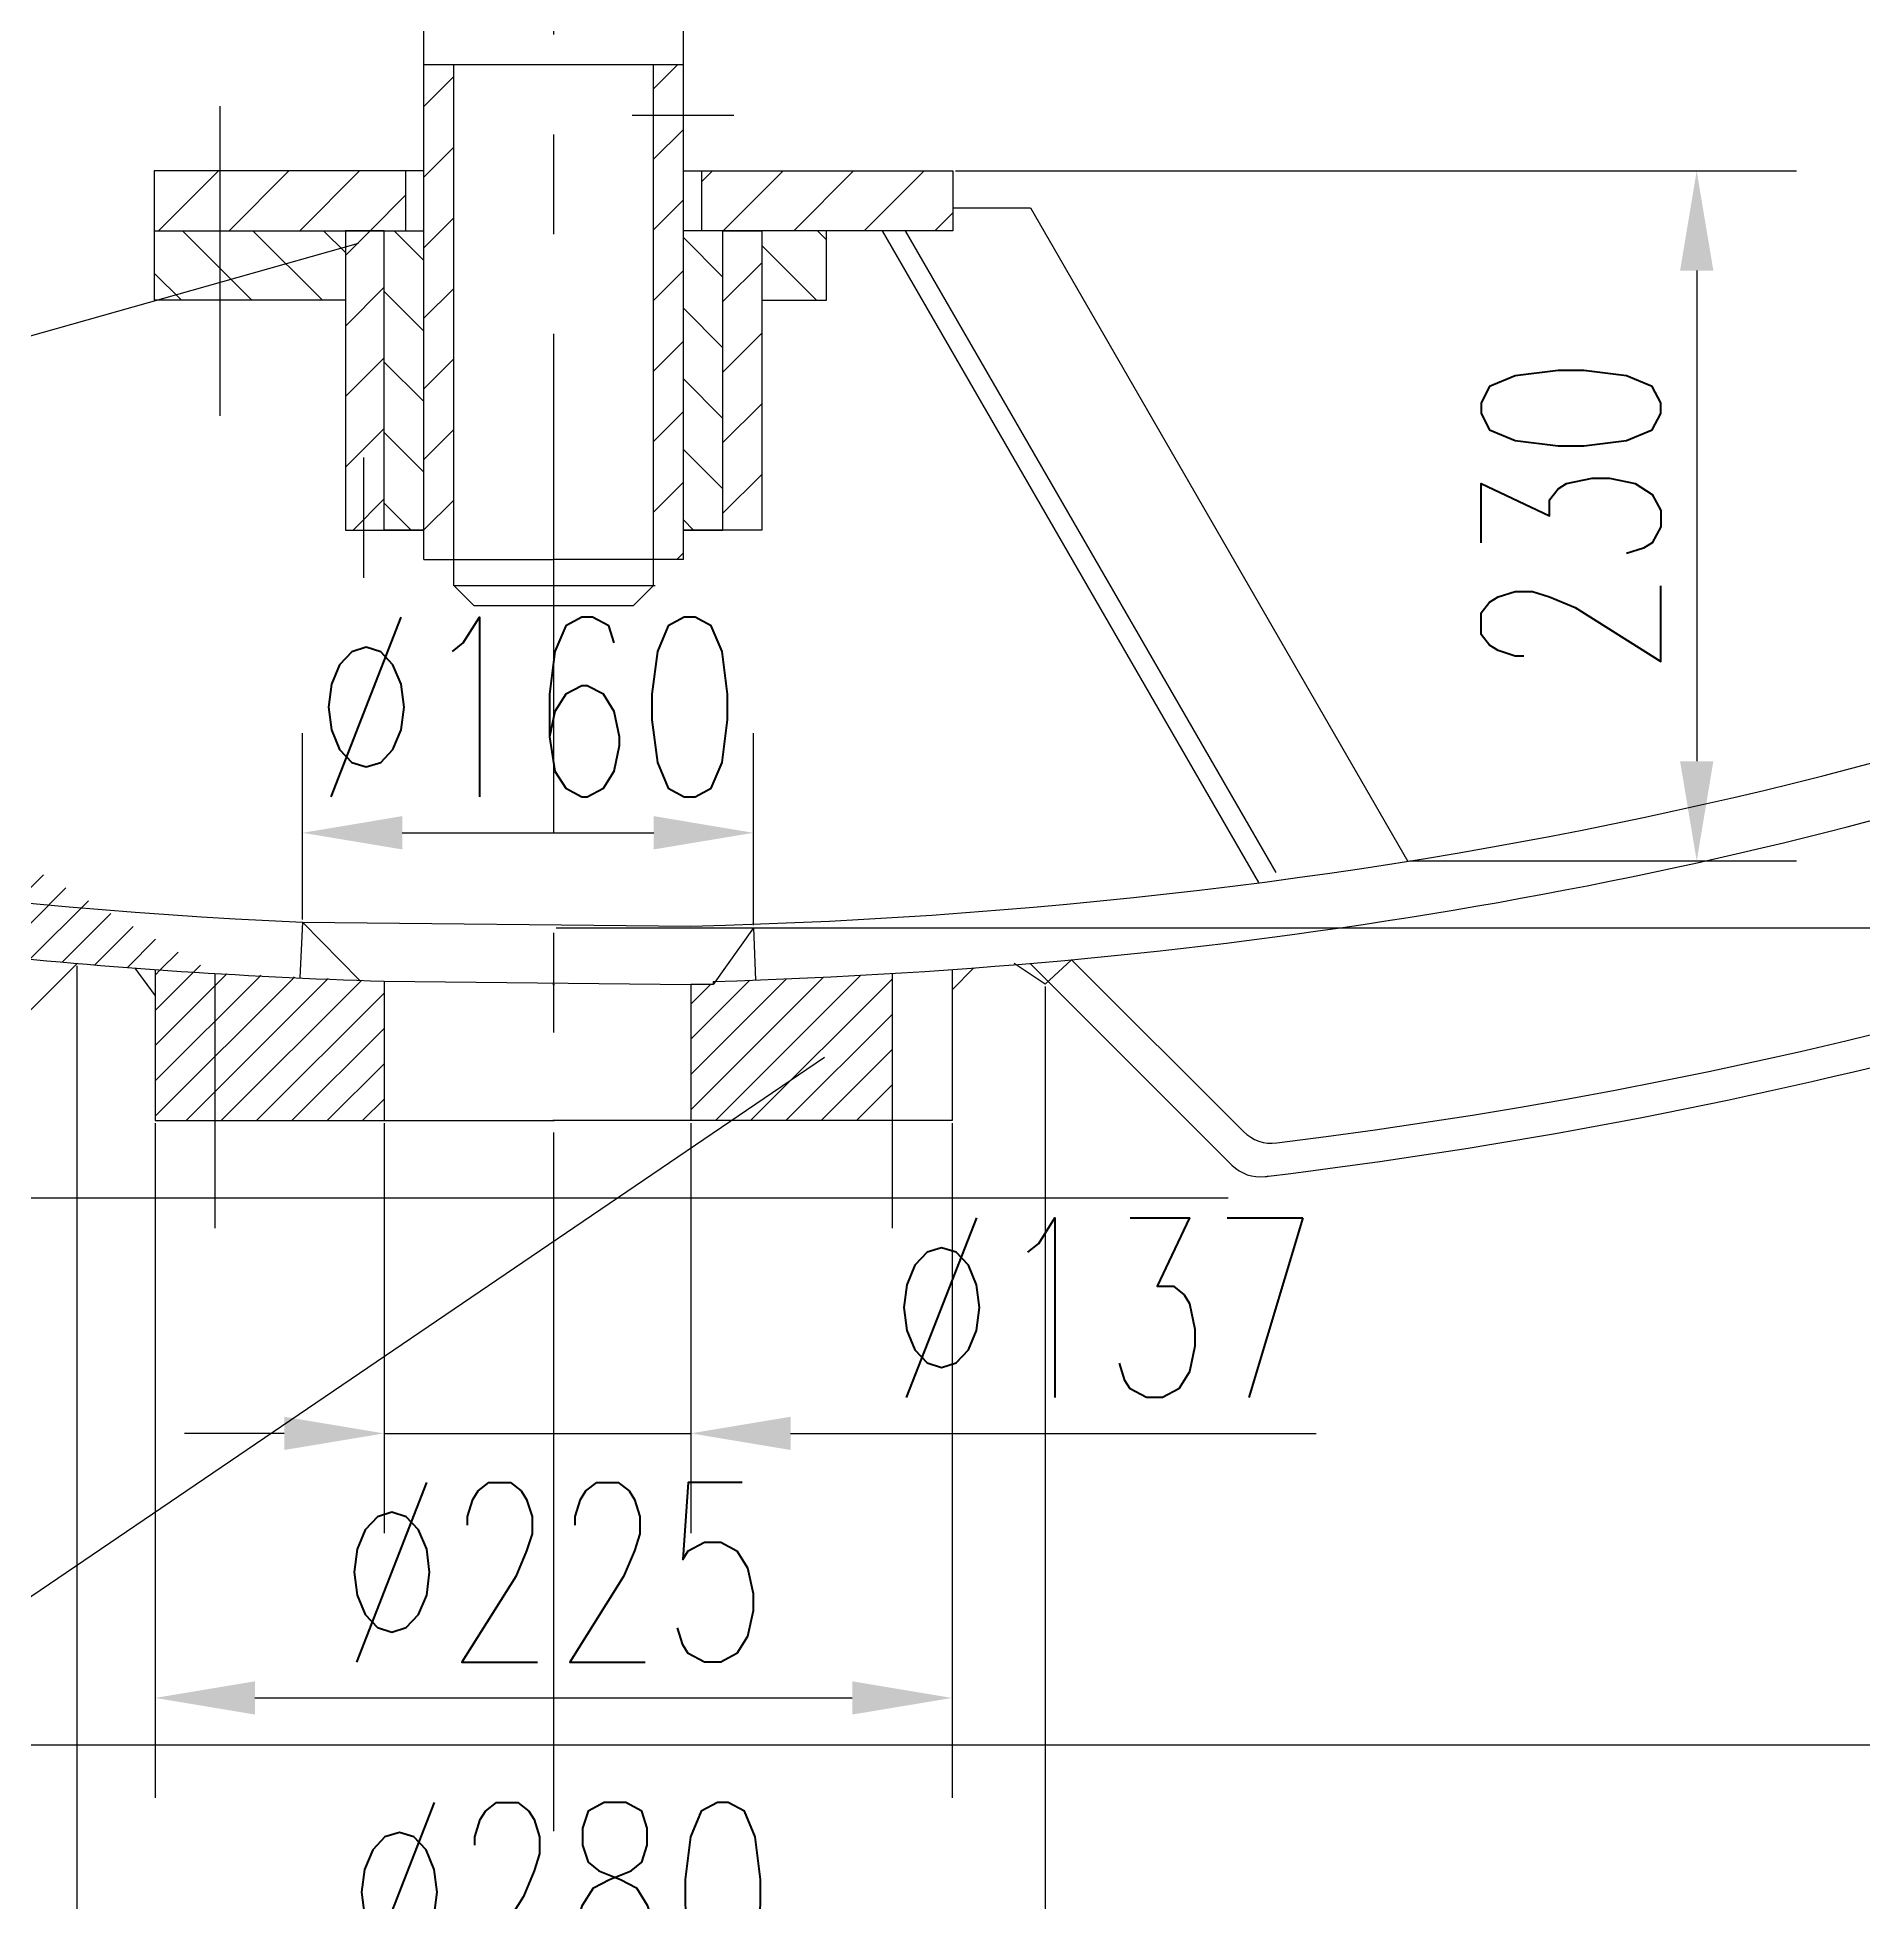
# Model space of a CAD drawing. Extents: x 0 to 594, y 0 to 841.
# Drawn here: x 156.65 to 202.39, y 434.23 to 480.96 of the extents above; entities that cross this region are included whole.
import ezdxf

# ---------------------------------------------------------------- set-up
doc = ezdxf.new("R2010")
doc.units = 0
doc.header["$LTSCALE"] = 10
doc.header["$MEASUREMENT"] = 0
doc.linetypes.add('CENTER', pattern=[2, 1.25, -0.25, 0.25, -0.25])
doc.layers.get('0').update_dxf_attribs({"linetype": 'CONTINUOUS'})
doc.layers.get('DEFPOINTS').update_dxf_attribs({"linetype": 'CONTINUOUS'})
for name, color, linetype in [('DIM', 4, 'CONTINUOUS'), ('FULL', 7, 'CONTINUOUS'), ('LAYER1', 1, 'CENTER'), ('THIN', 3, 'CONTINUOUS')]:
    doc.layers.add(name, color=color, linetype=linetype)
doc.styles.add('RMO4', font='romans.shx', dxfattribs={"width": 0.7, "height": 4.5})
doc.styles.get("Standard").update_dxf_attribs({"font": 'SIMFANG.TTF', "width": 0.7, "height": 5})
doc.dimstyles.get("Standard").update_dxf_attribs({"dimtxt": 0.18, "dimasz": 0.18, "dimexe": 0.18, "dimexo": 0.0625, "dimgap": 0.09, "dimtad": 0, "dimtih": 1, "dimtoh": 1, "dimdec": 4, "dimzin": 0, "dimdsep": 46, "dimtxsty": 'Standard', "dimcen": 0.09, "dimadec": 0, "dimazin": 0, "dimtfac": 1, "dimtdec": 4, "dimtofl": 0, "dimtmove": 0, "dimatfit": 3, "dimfxl": 1, "dimtolj": 1, "dimtzin": 0, "dimarcsym": 0})

# ---------------------------------------------------------------- blocks, each defined once
blk = doc.blocks.new('*D13')
at = {"color": 4, "linetype": 'ByBlock'}
for p, q in [((179.643, 477.616), (200.711, 477.616)), ((198.211, 475.116), (198.211, 462.827)), ((191.03, 460.327), (200.711, 460.327))]:
    blk.add_line(p, q, dxfattribs=at)
for points in [[(197.794, 475.116), (198.628, 475.116), (198.211, 477.616)], [(197.794, 462.827), (198.628, 462.827), (198.211, 460.327)]]:
    blk.add_solid(points, dxfattribs=at)
at = {"layer": 'DEFPOINTS', "color": 0, "linetype": 'ByBlock'}
for p in [(179.58, 477.616), (190.967, 460.327), (198.211, 460.327)]:
    blk.add_point(p, dxfattribs=at)
at = {"color": 3, "linetype": 'ByBlock', "insert": (195.061, 468.971), "char_height": 4.5, "attachment_point": 5, "rotation": 90, "style": 'RMO4'}
blk.add_mtext('\\A1;230', dxfattribs=at)
blk = doc.blocks.new('*D15')
at = {"color": 4, "linetype": 'ByBlock'}
for p, q in [((258.193, 497.654), (289.813, 497.654)), ((287.313, 461.154), (287.313, 495.154)), ((169.643, 458.654), (289.813, 458.654))]:
    blk.add_line(p, q, dxfattribs=at)
for points in [[(286.896, 495.154), (287.729, 495.154), (287.313, 497.654)], [(286.896, 461.154), (287.729, 461.154), (287.313, 458.654)]]:
    blk.add_solid(points, dxfattribs=at)
at = {"layer": 'DEFPOINTS', "color": 0, "linetype": 'ByBlock'}
for p in [(258.131, 497.654), (287.313, 497.654), (169.58, 458.654)]:
    blk.add_point(p, dxfattribs=at)
at = {"color": 3, "linetype": 'ByBlock', "insert": (284.163, 476.233), "char_height": 4.5, "attachment_point": 5, "rotation": 90, "style": 'RMO4'}
blk.add_mtext('\\A1;333', dxfattribs=at)
blk = doc.blocks.new('*D20')
at = {"color": 4, "linetype": 'ByBlock'}
for p, q in [((157.643, 457.699), (157.643, 428.844)), ((181.893, 457.182), (181.893, 428.844)), ((160.143, 431.344), (179.393, 431.344))]:
    blk.add_line(p, q, dxfattribs=at)
for points in [[(160.143, 431.76), (160.143, 430.927), (157.643, 431.344)], [(179.393, 431.76), (179.393, 430.927), (181.893, 431.344)]]:
    blk.add_solid(points, dxfattribs=at)
at = {"layer": 'DEFPOINTS', "color": 0, "linetype": 'ByBlock'}
for p in [(157.643, 457.761), (181.893, 457.244), (181.893, 431.344)]:
    blk.add_point(p, dxfattribs=at)
at = {"color": 3, "linetype": 'ByBlock', "insert": (169.768, 434.494), "char_height": 4.5, "attachment_point": 5, "style": 'RMO4'}
blk.add_mtext('\\A1;∅280', dxfattribs=at)
blk = doc.blocks.new('*D91')
at = {"color": 4, "linetype": 'ByBlock'}
for p, q in [((159.6, 453.761), (159.6, 436.862)), ((179.56, 453.761), (179.56, 436.862)), ((162.1, 439.362), (177.06, 439.362))]:
    blk.add_line(p, q, dxfattribs=at)
for points in [[(162.1, 439.779), (162.1, 438.946), (159.6, 439.362)], [(177.06, 439.779), (177.06, 438.946), (179.56, 439.362)]]:
    blk.add_solid(points, dxfattribs=at)
at = {"layer": 'DEFPOINTS', "color": 0, "linetype": 'ByBlock'}
for p in [(159.6, 453.824), (179.56, 453.824), (179.56, 439.362)]:
    blk.add_point(p, dxfattribs=at)
at = {"color": 3, "linetype": 'ByBlock', "insert": (169.58, 442.512), "char_height": 4.5, "attachment_point": 5, "style": 'RMO4'}
blk.add_mtext('\\A1;∅225', dxfattribs=at)
blk = doc.blocks.new('*D92')
at = {"color": 4, "linetype": 'ByBlock'}
for p, q in [((165.334, 453.761), (165.334, 443.489)), ((173.017, 453.761), (173.017, 443.489)), ((162.834, 445.989), (160.334, 445.989)), ((165.334, 445.989), (173.017, 445.989)), ((175.517, 445.989), (188.684, 445.989))]:
    blk.add_line(p, q, dxfattribs=at)
for points in [[(162.834, 446.406), (162.834, 445.573), (165.334, 445.989)], [(175.517, 446.406), (175.517, 445.573), (173.017, 445.989)]]:
    blk.add_solid(points, dxfattribs=at)
at = {"layer": 'DEFPOINTS', "color": 0, "linetype": 'ByBlock'}
for p in [(165.334, 453.824), (173.017, 453.824), (173.017, 445.989)]:
    blk.add_point(p, dxfattribs=at)
at = {"color": 3, "linetype": 'ByBlock', "insert": (183.35, 449.139), "char_height": 4.5, "attachment_point": 5, "style": 'RMO4'}
blk.add_mtext('\\A1;∅137', dxfattribs=at)
blk = doc.blocks.new('*D93')
at = {"color": 4, "linetype": 'ByBlock'}
for p, q in [((163.288, 458.858), (163.288, 463.533)), ((174.591, 458.716), (174.591, 463.533)), ((165.788, 461.033), (172.091, 461.033))]:
    blk.add_line(p, q, dxfattribs=at)
for points in [[(165.788, 461.45), (165.788, 460.617), (163.288, 461.033)], [(172.091, 461.45), (172.091, 460.617), (174.591, 461.033)]]:
    blk.add_solid(points, dxfattribs=at)
at = {"layer": 'DEFPOINTS', "color": 0, "linetype": 'ByBlock'}
for p in [(174.591, 461.033), (163.288, 458.795), (174.591, 458.654)]:
    blk.add_point(p, dxfattribs=at)
at = {"color": 3, "linetype": 'ByBlock', "insert": (168.939, 464.183), "char_height": 4.5, "attachment_point": 5, "style": 'RMO4'}
blk.add_mtext('\\A1;∅160', dxfattribs=at)
blk = doc.blocks.new('*D97')
at = {"color": 4, "linetype": 'ByBlock'}
for p, q in [((169.643, 810.926), (312.15, 810.926)), ((309.65, 808.426), (309.65, 440.687)), ((152.013, 438.187), (312.15, 438.187))]:
    blk.add_line(p, q, dxfattribs=at)
for points in [[(309.233, 808.426), (310.067, 808.426), (309.65, 810.926)], [(309.233, 440.687), (310.067, 440.687), (309.65, 438.187)]]:
    blk.add_solid(points, dxfattribs=at)
at = {"layer": 'DEFPOINTS', "color": 0, "linetype": 'ByBlock'}
for p in [(169.58, 810.926), (151.951, 438.187), (309.65, 438.187)]:
    blk.add_point(p, dxfattribs=at)
at = {"color": 3, "linetype": 'ByBlock', "insert": (306.5, 624.557), "char_height": 4.5, "attachment_point": 5, "rotation": 90, "style": 'RMO4'}
blk.add_mtext('\\A1;~3400', dxfattribs=at)

msp = doc.modelspace()

# ---------------------------------------------------------------- hatches: boundary and pattern name
at = {"layer": 'LAYER1', "linetype": 'Continuous'}
h = msp.add_hatch(dxfattribs=at)
h.set_pattern_fill('ANSI31', color=3, scale=10, style=0)
h.paths.add_polyline_path([(179.58033, 476.11561), (179.58033, 477.61561), (173.28542, 477.61561), (173.28542, 476.11561)])
h.paths.add_polyline_path([(165.87524, 476.11561), (165.87524, 477.61561), (161.22183, 477.61561), (161.22183, 476.11561)])
h.paths.add_polyline_path([(161.22183, 477.61561), (159.58033, 477.61561), (159.58033, 476.11561), (161.22183, 476.11561)])
h = msp.add_hatch(dxfattribs=at)
h.set_pattern_fill('ANSI31', color=3, scale=10, angle=90, style=0)
h.paths.add_polyline_path([(161.22183, 474.37128), (164.36729, 474.37128), (164.36729, 476.11561), (161.22183, 476.11561)])
h.paths.add_polyline_path([(161.22183, 476.11561), (159.58033, 476.11561), (159.58033, 474.37128), (161.22183, 474.37128)])
h.paths.add_polyline_path([(176.41731, 474.37128), (176.41731, 476.11561), (174.79337, 476.11561), (174.79337, 474.37128)])
at = {"layer": 'THIN'}
h = msp.add_hatch(dxfattribs=at)
h.set_pattern_fill('ANSI31', color=256, scale=5, style=0)
edge = h.paths.add_edge_path(flags=16)
edge.add_spline(control_points=[(165.33359, 457.31793), (163.41583, 457.37568), (161.50265, 457.47242), (159.60027, 457.6079)], knot_values=[1.42917238, 1.42917238, 1.42917238, 1.42917238, 1.51069291, 1.51069291, 1.51069291, 1.51069291], degree=3, periodic=0)
edge.add_line((159.60027, 457.6079), (159.60027, 453.82354))
edge.add_line((159.60027, 453.82354), (161.09872, 453.82354))
edge.add_line((161.09872, 453.82354), (161.09872, 457.51669))
edge = h.paths.add_edge_path()
edge.add_line((161.09872, 453.82354), (165.33359, 453.82354))
edge.add_line((165.33359, 453.82354), (165.33359, 457.31793))
edge.add_spline(control_points=[(165.33359, 457.31793), (161.70958, 457.42706), (158.10193, 457.67541), (148.35023, 458.73586), (142.32693, 459.83036), (131.05868, 462.78756), (125.81463, 464.64973), (116.46955, 469.02487), (112.36861, 471.53705), (105.59834, 477.06997), (102.92714, 480.09222), (100.13529, 484.94905), (99.40592, 486.65687), (98.42815, 490.12767), (98.18033, 491.89048), (98.18033, 493.65367)], knot_values=[0, 0, 0, 0, 0.15405026, 0.15405026, 0.42324317, 0.42324317, 0.69243609, 0.69243609, 0.96162901, 0.96162901, 1.23082193, 1.23082193, 1.37075742, 1.37075742, 1.51069291, 1.51069291, 1.51069291, 1.51069291], degree=3, periodic=0)
edge.add_line((161.09872, 457.51137), (161.09872, 453.82354))
h = msp.add_hatch(dxfattribs=at)
h.set_pattern_fill('ANSI31', color=256, scale=10, style=0)
h.paths.add_polyline_path([(167.08033, 480.28059), (166.33033, 480.28059), (166.33033, 467.88263), (167.08033, 467.88263)])
h.paths.add_polyline_path([(172.83033, 479.00604), (172.08033, 479.00604), (172.08033, 467.88263), (172.83033, 467.88263)])
h.paths.add_polyline_path([(172.83033, 480.28059), (172.08033, 480.28059), (172.08033, 479.00604), (172.83033, 479.00604)])
h = msp.add_hatch(dxfattribs=at)
h.set_pattern_fill('ANSI31', color=256, scale=10, style=0)
h.paths.add_polyline_path([(165.33922, 476.10932), (164.36729, 476.10932), (164.36729, 468.61561), (165.33922, 468.61561)])
h.paths.add_polyline_path([(174.79337, 476.10932), (173.82144, 476.10932), (173.82144, 468.61561), (174.79337, 468.61561)])
h = msp.add_hatch(dxfattribs=at)
h.set_pattern_fill('ANSI31', color=256, scale=10, angle=90, style=0)
h.paths.add_polyline_path([(165.33922, 468.61561), (166.33033, 468.61561), (166.33033, 476.11561), (165.33922, 476.11561)])
h.paths.add_polyline_path([(173.82144, 476.11561), (172.83033, 476.11561), (172.83033, 468.61561), (173.82144, 468.61561)])

# ---------------------------------------------------------------- linework, layer by layer
for p, q in [((163.28829, 458.79534), (163.22522, 457.39721)), ((163.28829, 458.79534), (164.72266, 457.33765)), ((163.28829, 458.79534), (173.0171, 458.69587)), ((174.59058, 458.65367), (173.58033, 457.23359)), ((174.59058, 458.65367), (174.63758, 457.34424)), ((159.09178, 457.64506), (159.60027, 456.95047)), ((165.33359, 457.31793), (165.33359, 453.82354)), ((165.33359, 457.31793), (173.0171, 457.23338)), ((173.0171, 457.23338), (173.0171, 453.82354)), ((173.58033, 457.31029), (173.58033, 457.23359)), ((165.58033, 451.89335), (173.58033, 451.89335))]:
    msp.add_line(p, q)
at = {"layer": 'DEFPOINTS', "color": 0, "linetype": 'ByBlock'}
msp.add_point((169.50424, 451.43928), dxfattribs=at)
at = {"layer": 'DIM'}
for p, q in [((45.66199, 442.14922), (164.69733, 475.80361)), ((176.36619, 455.40202), (45.66199, 366.59527))]:
    msp.add_line(p, q, dxfattribs=at)
at = {"layer": 'FULL'}
for p, q in [((166.33033, 480.28059), (166.33033, 481.6948)), ((172.83033, 480.28059), (172.83033, 481.6948)), ((166.33033, 480.28059), (172.83033, 480.28059)), ((166.33033, 467.88263), (166.33033, 480.28059)), ((167.08033, 467.22394), (167.08033, 480.28059)), ((172.08033, 467.22394), (172.08033, 480.28059)), ((172.83033, 467.88263), (172.83033, 480.28059)), ((166.33033, 477.61561), (159.58033, 477.61561)), ((159.58033, 477.61561), (159.58033, 474.37128)), ((165.87524, 477.61561), (165.87524, 476.11561)), ((172.83033, 477.61561), (179.58033, 477.61561)), ((173.28542, 477.61561), (173.28542, 476.11561)), ((179.58033, 477.61561), (179.58033, 476.11561)), ((179.58033, 476.68866), (181.52114, 476.68866)), ((181.52114, 476.68866), (190.96739, 460.32727)), ((159.58033, 476.11561), (166.33033, 476.11561)), ((164.36729, 476.10932), (164.36729, 468.61561)), ((165.33922, 476.10932), (164.36729, 476.10932)), ((165.33922, 468.61561), (165.33922, 476.10932)), ((179.58033, 476.11561), (172.83033, 476.11561)), ((173.82144, 468.61561), (173.82144, 476.10932)), ((173.82144, 476.10932), (174.79337, 476.10932)), ((174.79337, 476.10932), (174.79337, 468.61561)), ((176.41731, 474.37128), (176.41731, 476.10932)), ((177.81053, 476.11561), (187.23867, 459.7856)), ((178.38788, 476.11561), (187.67168, 460.0356)), ((164.36729, 474.37128), (159.58033, 474.37128)), ((174.79337, 474.37128), (176.41731, 474.37128)), ((164.36729, 468.61561), (166.33922, 468.61561)), ((166.33922, 468.61561), (165.33922, 468.61561)), ((174.79337, 468.61561), (172.82144, 468.61561)), ((172.82144, 468.61561), (173.82144, 468.61561)), ((166.33033, 467.88263), (169.58712, 467.88263)), ((172.83033, 467.88263), (169.57355, 467.88263)), ((167.08033, 467.22394), (167.58033, 466.72394)), ((167.08033, 467.22394), (172.12546, 467.22394)), ((171.58033, 466.72394), (172.08033, 467.22394)), ((167.58033, 466.72394), (171.58033, 466.72394)), ((157.64368, 457.76154), (152.58922, 452.70708)), ((159.60027, 457.6079), (159.60027, 453.82354)), ((179.56039, 457.09981), (180.10878, 457.64819)), ((179.56039, 457.60797), (179.56039, 453.82354)), ((181.89286, 457.24443), (181.11532, 457.76227)), ((181.51698, 457.76154), (186.57145, 452.70707)), ((182.55541, 457.85448), (181.89286, 457.24443)), ((182.55541, 457.85448), (186.86116, 453.54874)), ((169.58033, 457.23206), (169.56039, 457.23206)), ((169.58033, 457.23206), (169.60027, 457.23206)), ((173.58033, 457.23359), (173.0171, 457.23338)), ((159.60027, 453.82354), (169.60027, 453.82354)), ((179.56039, 453.82354), (169.56039, 453.82354)), ((152.95074, 451.89335), (165.58033, 451.89335)), ((173.58033, 451.89335), (186.47177, 451.89335))]:
    msp.add_line(p, q, dxfattribs=at)
for centre, end in [((187.56826, 454.25585), 277.092583), ((187.27856, 453.41418), 276.932546)]:
    msp.add_arc(centre, 1, 225, end, dxfattribs=at)
for centre, major_axis, start_param, end_param in [((169.58033, 493.65367), (-70, 0), 0, 1.48078862), ((169.58033, 493.65367), (-70, 0), 1.61991281, 3.14159265), ((169.58033, 489.65367), (-75, 0), 1.8146926, 2.8809292)]:
    msp.add_ellipse(centre, major_axis=major_axis, ratio=0.5, start_param=start_param, end_param=end_param, dxfattribs=at)
for points, knots in [([(98.18033, 493.65367), (98.18033, 491.89048), (98.42815, 490.12767), (99.40592, 486.65687), (100.13529, 484.94905), (102.92714, 480.09222), (105.59834, 477.06997), (112.36861, 471.53705), (116.46955, 469.02487), (125.81463, 464.64973), (131.05868, 462.78756), (142.32693, 459.83036), (148.35023, 458.73586), (158.10193, 457.67541), (161.70958, 457.42706), (165.33359, 457.31793)], [0, 0, 0, 0, 0.13993549, 0.13993549, 0.27987098, 0.27987098, 0.5490639, 0.5490639, 0.81825682, 0.81825682, 1.08744973, 1.08744973, 1.35664265, 1.35664265, 1.51069291, 1.51069291, 1.51069291, 1.51069291]), ([(173.58033, 457.31029), (179.87748, 457.48874), (186.12713, 458.09077), (198.13395, 460.10847), (203.88697, 461.52857), (214.45704, 465.09347), (219.27338, 467.23761), (227.6358, 472.12011), (231.18254, 474.85796), (236.1997, 480.20057), (237.9419, 482.72764), (240.10217, 487.50044), (240.70122, 489.71472), (240.95456, 492.51424), (240.98033, 493.08395), (240.98033, 493.65367)], [1.62740297, 1.62740297, 1.62740297, 1.62740297, 1.89502849, 1.89502849, 2.16422141, 2.16422141, 2.43341433, 2.43341433, 2.70260724, 2.70260724, 2.91903084, 2.91903084, 3.09637738, 3.09637738, 3.14159265, 3.14159265, 3.14159265, 3.14159265]), ([(187.39926, 452.42149), (187.42705, 452.42487), (187.45483, 452.42826), (193.46363, 453.1625), (199.26666, 454.26147), (210.1768, 457.13327), (215.2833, 458.90585), (224.50126, 463.02609), (228.61239, 465.37336), (235.59814, 470.51809), (238.47314, 473.31559), (240.72039, 476.37901), (240.80143, 476.49109), (240.88144, 476.6034)], [1.80935071, 1.80935071, 1.80935071, 1.80935071, 1.810488185, 1.810488185, 2.055376337, 2.055376337, 2.300264489, 2.300264489, 2.545152641, 2.545152641, 2.790040792, 2.790040792, 2.79932156, 2.79932156, 2.79932156, 2.79932156])]:
    msp.add_open_spline(points, degree=3, knots=knots, dxfattribs=at)
at = {"layer": 'LAYER1'}
for p, q in [((169.58033, 533.5281), (169.58033, 413.6816)), ((161.22183, 479.23777), (161.22183, 471.47456)), ((171.54548, 479.00604), (174.09739, 479.00604)), ((164.81771, 470.43175), (164.81771, 467.41916)), ((161.09872, 457.4989), (161.09872, 451.13139)), ((178.06194, 457.4989), (178.06194, 451.13139)), ((169.58033, 441.66192), (169.58033, 437.395)), ((169.58033, 437.395), (169.58033, 436.93145))]:
    msp.add_line(p, q, dxfattribs=at)
at = {"layer": 'THIN'}
for p, q in [((173.63248, 453.82354), (177.27264, 457.4637)), ((179.15644, 457.57974), (179.15644, 457.57974)), ((173.0171, 454.09205), (176.34082, 457.41576)), ((173.0171, 454.97593), (175.4155, 457.37433)), ((173.0171, 455.85981), (174.49654, 457.33925)), ((173.0171, 456.7437), (173.50697, 457.23356)), ((174.51636, 453.82354), (178.06194, 457.36912)), ((175.40024, 453.82354), (178.06194, 456.48524)), ((176.28413, 453.82354), (178.06194, 455.60135)), ((177.16801, 453.82354), (178.06194, 454.71747)), ((178.05189, 453.82354), (178.06194, 453.83359))]:
    msp.add_line(p, q, dxfattribs=at)

# ---------------------------------------------------------------- dimensions: what is measured, and where the dimension line sits
at = {"layer": 'DIM'}
dim = msp.add_linear_dim(base=(309.65, 438.18736), p1=(169.58033, 810.92613), p2=(151.95058, 438.18736), angle=90, text='~3400', dimstyle='Standard', override={"dimasz": 2.5, "dimexe": 2.5, "dimgap": 0.9, "dimtad": 1, "dimtih": 0, "dimtoh": 0, "dimtxsty": 'RMO4', "dimclrd": 4, "dimclre": 4, "dimclrt": 3, "dimtofl": 1, "dimatfit": 0}, dxfattribs=at)
dim.commit()
dim.dimension.update_dxf_attribs({"geometry": '*D97', "text_midpoint": (306.5, 624.55675)})
for base, p1, p2, text, picture, middle in [((174.59058, 461.03318), (163.28829, 458.79534), (174.59058, 458.65367), '%%c160', '*D93', (168.93944, 464.18318)), ((179.56039, 439.36228), (159.60027, 453.82354), (179.56039, 453.82354), '%%c225', '*D91', (169.58033, 442.51228)), ((173.0171, 445.98937), (165.33359, 453.82354), (173.0171, 453.82354), '%%c137', '*D92', (183.35044, 449.13937))]:
    dim = msp.add_linear_dim(base=base, p1=p1, p2=p2, text=text, dimstyle='Standard', override={"dimasz": 2.5, "dimexe": 2.5, "dimgap": 0.9, "dimtad": 1, "dimtih": 0, "dimtoh": 0, "dimtxsty": 'RMO4', "dimclrd": 4, "dimclre": 4, "dimclrt": 3, "dimtofl": 1, "dimatfit": 0}, dxfattribs=at)
    dim.commit()
    dim.dimension.update_dxf_attribs({"geometry": picture, "text_midpoint": middle})
at = {"layer": 'FULL'}
dim = msp.add_linear_dim(base=(287.31258, 497.65367), p1=(169.58033, 458.65367), p2=(258.13052, 497.65367), angle=90, text='333', dimstyle='Standard', override={"dimasz": 2.5, "dimexe": 2.5, "dimgap": 0.9, "dimtad": 1, "dimtih": 0, "dimtoh": 0, "dimtxsty": 'RMO4', "dimclrd": 4, "dimclre": 4, "dimclrt": 3, "dimtofl": 1, "dimatfit": 0}, dxfattribs=at)
dim.commit()
dim.dimension.update_dxf_attribs({"geometry": '*D15', "text_midpoint": (287.31258, 476.23288), "dimtype": 160})
dim = msp.add_linear_dim(base=(198.21098, 460.32727), p1=(179.58033, 477.61561), p2=(190.96739, 460.32727), angle=90, text='230', dimstyle='Standard', override={"dimasz": 2.5, "dimexe": 2.5, "dimgap": 0.9, "dimtad": 1, "dimtih": 0, "dimtoh": 0, "dimtxsty": 'RMO4', "dimclrd": 4, "dimclre": 4, "dimclrt": 3, "dimtofl": 1, "dimatfit": 0}, dxfattribs=at)
dim.commit()
dim.dimension.update_dxf_attribs({"geometry": '*D13', "text_midpoint": (195.06098, 468.97144)})
dim = msp.add_linear_dim(base=(181.89286, 431.34373), p1=(157.64341, 457.76127), p2=(181.89286, 457.24443), text='%%c280', dimstyle='Standard', override={"dimasz": 2.5, "dimexe": 2.5, "dimgap": 0.9, "dimtad": 1, "dimtih": 0, "dimtoh": 0, "dimtxsty": 'RMO4', "dimclrd": 4, "dimclre": 4, "dimclrt": 3, "dimtofl": 1, "dimatfit": 0}, dxfattribs=at)
dim.commit()
dim.dimension.update_dxf_attribs({"geometry": '*D20', "text_midpoint": (169.76814, 434.49373)})

doc.saveas('drawing.dxf')
